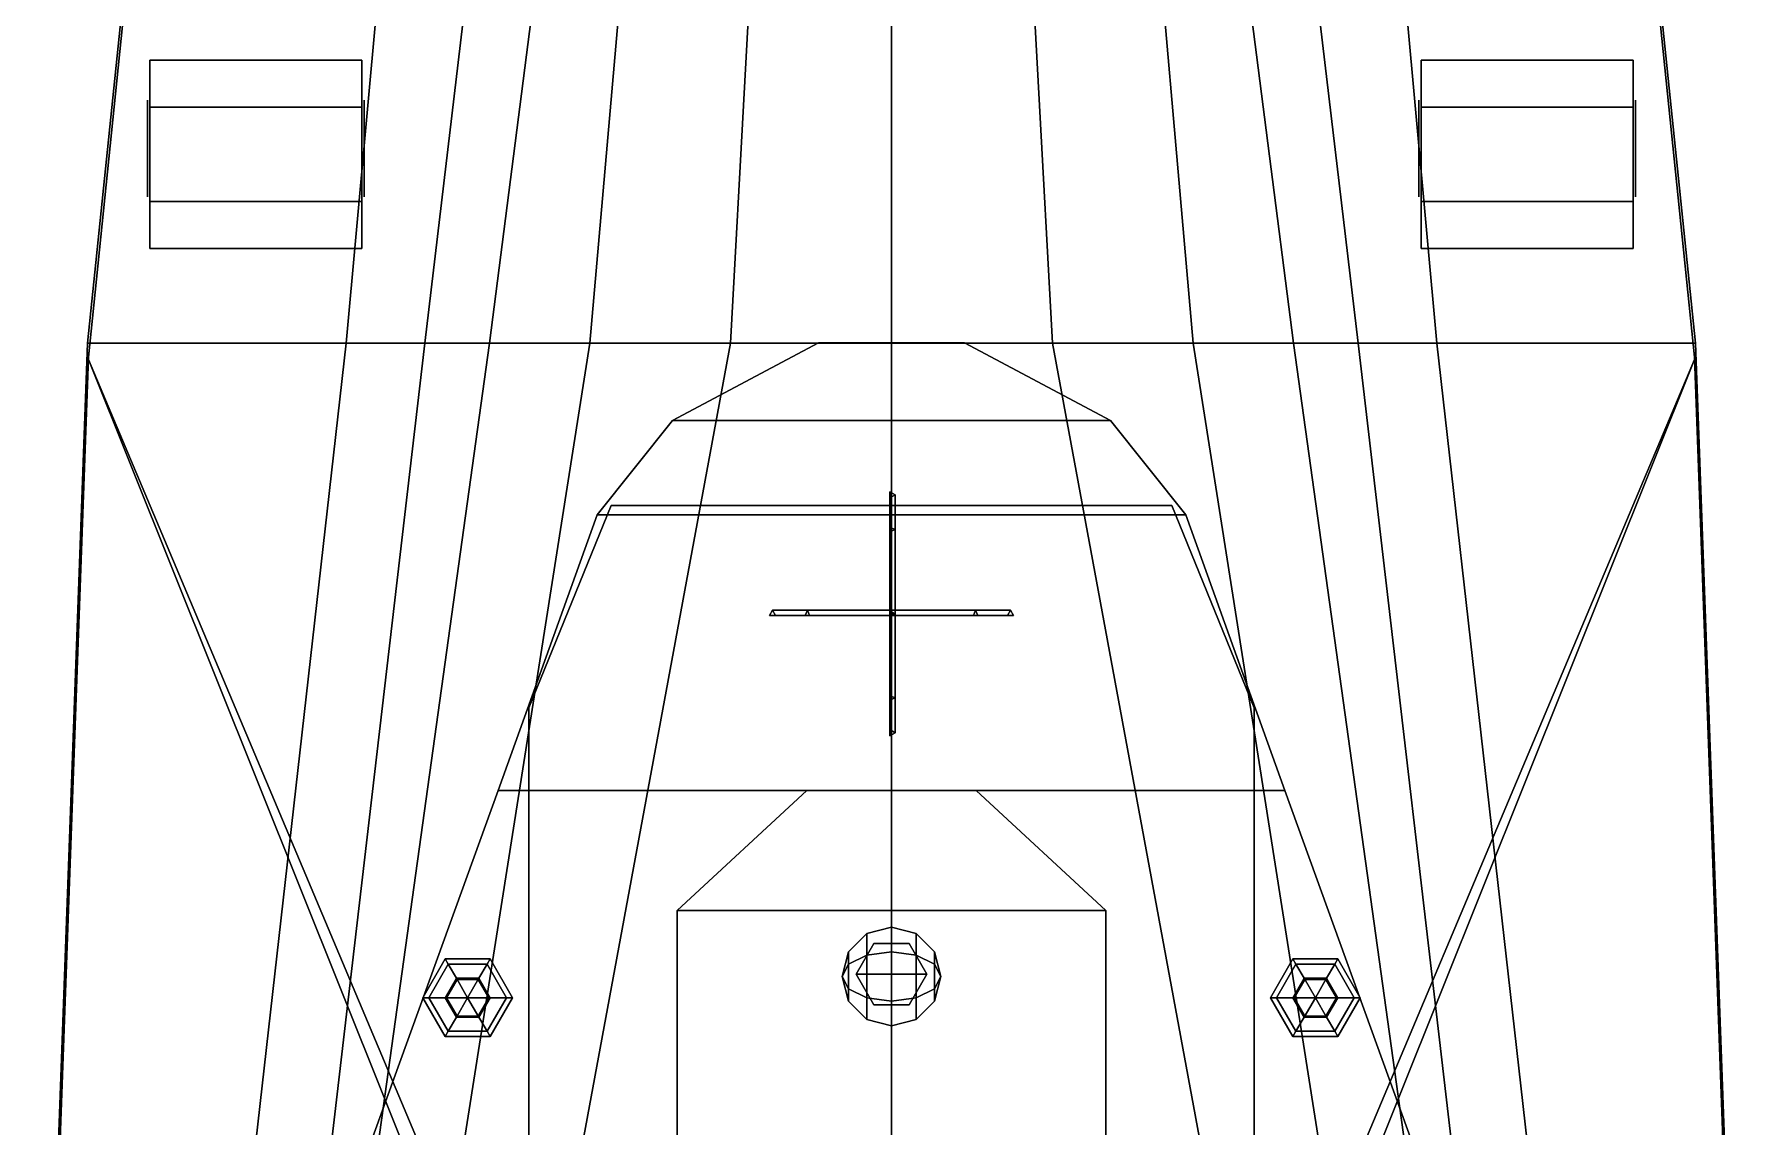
# Model space of a CAD drawing. Header units: millimetres. Extents: x -3.7 to 3.7, y -34 to 38.
# Drawn here: x -3.64 to 3.64, y 17.23 to 21.87 of the extents above; entities that cross this region are included whole.
import ezdxf

# ---------------------------------------------------------------- set-up
doc = ezdxf.new("R2010")
doc.units = ezdxf.units.MM
doc.layers.add('railings', color=3, linetype='Continuous')

msp = doc.modelspace()

# ---------------------------------------------------------------- linework, layer by layer
for points in [[(-2.7733, 26.7685, 4.19), (-1.7501, 26.7685, 0.9496), (-2.3155, 20.5585, -0.2022), (-3.4141, 20.5585, 4.04)], [(2.7733, 26.7685, 4.19), (-2.7733, 26.7685, 4.19), (-3.4141, 20.5585, 4.04), (3.4141, 20.5585, 4.04)], [(-1.7501, 26.7685, 0.9496), (-1.2439, 26.7685, -0.7951), (-1.9817, 20.5585, -1.0854), (-2.3155, 20.5585, -0.2022)], [(-1.2439, 26.7685, -0.7951), (-0.9101, 26.7685, -1.4629), (-1.707, 20.5585, -1.5054), (-1.9817, 20.5585, -1.0854)], [(-0.9101, 26.7685, -1.4629), (-0.7377, 26.7685, -1.7375), (-1.2816, 20.5585, -1.85), (-1.707, 20.5585, -1.5054)], [(-0.7377, 26.7685, -1.7375), (-0.3446, 26.7685, -2.136), (-0.6839, 20.5585, -2.1785), (-1.2816, 20.5585, -1.85)], [(-0.3446, 26.7685, -2.136), (0, 26.7685, -2.3245), (0, 20.5585, -2.367), (-0.6839, 20.5585, -2.1785)], [(0.6839, 20.5585, -2.1785), (0, 20.5585, -2.367), (0, 26.7685, -2.3245), (0.3446, 26.7685, -2.136)], [(1.2816, 20.5585, -1.85), (0.6839, 20.5585, -2.1785), (0.3446, 26.7685, -2.136), (0.7377, 26.7685, -1.7375)], [(1.707, 20.5585, -1.5054), (1.2816, 20.5585, -1.85), (0.7377, 26.7685, -1.7375), (0.9101, 26.7685, -1.4629)], [(1.9817, 20.5585, -1.0854), (1.707, 20.5585, -1.5054), (0.9101, 26.7685, -1.4629), (1.2439, 26.7685, -0.7951)], [(2.3155, 20.5585, -0.2022), (1.9817, 20.5585, -1.0854), (1.2439, 26.7685, -0.7951), (1.7501, 26.7685, 0.9496)], [(3.4141, 20.5585, 4.04), (2.3155, 20.5585, -0.2022), (1.7501, 26.7685, 0.9496), (2.7733, 26.7685, 4.19)], [(-2.25, 21.56, 5.0164), (-2.25, 21.76, 4.67), (-3.15, 21.76, 4.67), (-3.15, 21.56, 5.0164)], [(-2.25, 21.76, 4.67), (-2.25, 21.56, 4.3236), (-3.15, 21.56, 4.3236), (-3.15, 21.76, 4.67)], [(-3.15, 21.16, 5.0164), (-3.15, 21.56, 5.0164), (-3.15, 21.76, 4.67), (-3.15, 20.96, 4.67)], [(-3.15, 20.96, 4.67), (-3.15, 21.76, 4.67), (-3.15, 21.56, 4.3236), (-3.15, 21.16, 4.3236)], [(-2.25, 20.96, 4.67), (-2.25, 21.76, 4.67), (-2.25, 21.56, 5.0164), (-2.25, 21.16, 5.0164)], [(-2.25, 21.16, 4.3236), (-2.25, 21.56, 4.3236), (-2.25, 21.76, 4.67), (-2.25, 20.96, 4.67)], [(3.15, 21.56, 5.0164), (3.15, 21.76, 4.67), (2.25, 21.76, 4.67), (2.25, 21.56, 5.0164)], [(2.25, 21.16, 5.0164), (2.25, 21.56, 5.0164), (2.25, 21.76, 4.67), (2.25, 20.96, 4.67)], [(3.15, 21.76, 4.67), (3.15, 21.56, 4.3236), (2.25, 21.56, 4.3236), (2.25, 21.76, 4.67)], [(2.25, 20.96, 4.67), (2.25, 21.76, 4.67), (2.25, 21.56, 4.3236), (2.25, 21.16, 4.3236)], [(3.15, 20.96, 4.67), (3.15, 21.76, 4.67), (3.15, 21.56, 5.0164), (3.15, 21.16, 5.0164)], [(3.15, 21.16, 4.3236), (3.15, 21.56, 4.3236), (3.15, 21.76, 4.67), (3.15, 20.96, 4.67)], [(-3.16, 21.59, 4.05), (-3.16, 21.44, 4.78), (-3.16, 21.27, 4.78), (-3.16, 21.18, 4.05)], [(-2.25, 21.16, 5.0164), (-2.25, 21.56, 5.0164), (-3.15, 21.56, 5.0164), (-3.15, 21.16, 5.0164)], [(-2.25, 21.56, 4.3236), (-2.25, 21.16, 4.3236), (-3.15, 21.16, 4.3236), (-3.15, 21.56, 4.3236)], [(-2.24, 21.59, 4.05), (-2.24, 21.44, 4.78), (-2.24, 21.27, 4.78), (-2.24, 21.18, 4.05)], [(2.24, 21.59, 4.05), (2.24, 21.44, 4.78), (2.24, 21.27, 4.78), (2.24, 21.18, 4.05)], [(3.15, 21.56, 4.3236), (3.15, 21.16, 4.3236), (2.25, 21.16, 4.3236), (2.25, 21.56, 4.3236)], [(3.15, 21.16, 5.0164), (3.15, 21.56, 5.0164), (2.25, 21.56, 5.0164), (2.25, 21.16, 5.0164)], [(3.16, 21.59, 4.05), (3.16, 21.44, 4.78), (3.16, 21.27, 4.78), (3.16, 21.18, 4.05)], [(-2.25, 20.96, 4.67), (-2.25, 21.16, 5.0164), (-3.15, 21.16, 5.0164), (-3.15, 20.96, 4.67)], [(-2.25, 21.16, 4.3236), (-2.25, 20.96, 4.67), (-3.15, 20.96, 4.67), (-3.15, 21.16, 4.3236)], [(3.15, 20.96, 4.67), (3.15, 21.16, 5.0164), (2.25, 21.16, 5.0164), (2.25, 20.96, 4.67)], [(3.15, 21.16, 4.3236), (3.15, 20.96, 4.67), (2.25, 20.96, 4.67), (2.25, 21.16, 4.3236)], [(-3.4141, 20.5585, 4.04), (-2.3155, 20.5585, -0.2022), (-3.021, 14.3285, -0.2532), (-3.6403, 14.3285, 3.87)], [(3.4141, 20.5585, 4.04), (-3.4141, 20.5585, 4.04), (-3.6403, 14.3285, 3.87), (3.6403, 14.3285, 3.87)], [(-2.3155, 20.5585, -0.2022), (-1.9817, 20.5585, -1.0854), (-2.7087, 14.3285, -1.2441), (-3.021, 14.3285, -0.2532)], [(-1.9817, 20.5585, -1.0854), (-1.707, 20.5585, -1.5054), (-2.574, 14.3285, -1.481), (-2.7087, 14.3285, -1.2441)], [(-1.707, 20.5585, -1.5054), (-1.2816, 20.5585, -1.85), (-2.2617, 14.3285, -1.7718), (-2.574, 14.3285, -1.481)], [(-1.2816, 20.5585, -1.85), (-0.6839, 20.5585, -2.1785), (-1.8363, 14.3285, -1.9603), (-2.2617, 14.3285, -1.7718)], [(-0.6839, 20.5585, -2.1785), (0, 20.5585, -2.367), (0, 14.3285, -2.418), (-1.8363, 14.3285, -1.9603)], [(-0.93, 20.23, 8.15), (-0.31, 20.56, 8.06), (-0.31, 20.56, 6.02), (-0.93, 20.23, 6.02)], [(0.31, 20.56, 8.06), (-0.31, 20.56, 8.06), (-0.93, 20.23, 8.15), (0.93, 20.23, 8.15)], [(-0.93, 20.23, 6.02), (-0.31, 20.56, 6.02), (0.31, 20.56, 6.02), (0.93, 20.23, 6.02)], [(0.31, 20.56, 6.02), (-0.31, 20.56, 6.02), (-0.31, 20.56, 8.06), (0.31, 20.56, 8.06)], [(1.8363, 14.3285, -1.9603), (0, 14.3285, -2.418), (0, 20.5585, -2.367), (0.6839, 20.5585, -2.1785)], [(0.93, 20.23, 6.02), (0.31, 20.56, 6.02), (0.31, 20.56, 8.06), (0.93, 20.23, 8.15)], [(2.2617, 14.3285, -1.7718), (1.8363, 14.3285, -1.9603), (0.6839, 20.5585, -2.1785), (1.2816, 20.5585, -1.85)], [(2.574, 14.3285, -1.481), (2.2617, 14.3285, -1.7718), (1.2816, 20.5585, -1.85), (1.707, 20.5585, -1.5054)], [(2.7087, 14.3285, -1.2441), (2.574, 14.3285, -1.481), (1.707, 20.5585, -1.5054), (1.9817, 20.5585, -1.0854)], [(3.021, 14.3285, -0.2532), (2.7087, 14.3285, -1.2441), (1.9817, 20.5585, -1.0854), (2.3155, 20.5585, -0.2022)], [(3.6403, 14.3285, 3.87), (3.021, 14.3285, -0.2532), (2.3155, 20.5585, -0.2022), (3.4141, 20.5585, 4.04)], [(-3.41, 20.49, 4.09), (0, 11.98, 17.56), (0, 11.98, 17.59), (-3.41, 20.49, 4.13)], [(-3.41, 20.49, 4.13), (0, 11.98, 17.59), (0, 11.98, 17.56), (-3.41, 20.49, 4.09)], [(-3.41, 20.49, 4.13), (0, 12.4, 10.32), (0, 12.4, 10.29), (-3.41, 20.49, 4.09)], [(-3.41, 20.49, 4.09), (0, 12.4, 10.29), (0, 12.4, 10.32), (-3.41, 20.49, 4.13)], [(3.41, 20.49, 4.13), (0, 11.98, 17.59), (0, 11.98, 17.56), (3.41, 20.49, 4.09)], [(3.41, 20.49, 4.09), (0, 11.98, 17.56), (0, 11.98, 17.59), (3.41, 20.49, 4.13)], [(3.41, 20.49, 4.13), (0, 12.4, 10.32), (0, 12.4, 10.29), (3.41, 20.49, 4.09)], [(3.41, 20.49, 4.09), (0, 12.4, 10.29), (0, 12.4, 10.32), (3.41, 20.49, 4.13)], [(-1.25, 19.83, 8.15), (-0.93, 20.23, 8.15), (-0.93, 20.23, 6.02), (-1.25, 19.83, 6.02)], [(0.93, 20.23, 8.15), (-0.93, 20.23, 8.15), (-1.25, 19.83, 8.15), (1.25, 19.83, 8.15)], [(-1.25, 19.83, 6.02), (-0.93, 20.23, 6.02), (0.93, 20.23, 6.02), (1.25, 19.83, 6.02)], [(1.25, 19.83, 6.02), (0.93, 20.23, 6.02), (0.93, 20.23, 8.15), (1.25, 19.83, 8.15)], [(-0.0075, 19.902, 9.16), (-0.0075, 19.928, 9.16), (-0.0075, 19.7763, 8.7937), (-0.0075, 19.7579, 8.8121)], [(-0.0075, 19.928, 9.16), (0.015, 19.915, 9.16), (0.015, 19.7671, 8.8029), (-0.0075, 19.7763, 8.7937)], [(-0.0075, 19.7579, 9.5079), (-0.0075, 19.7763, 9.5263), (-0.0075, 19.928, 9.16), (-0.0075, 19.902, 9.16)], [(-0.0075, 19.7763, 9.5263), (0.015, 19.7671, 9.5171), (0.015, 19.915, 9.16), (-0.0075, 19.928, 9.16)], [(0.015, 19.915, 9.16), (-0.0075, 19.902, 9.16), (-0.0075, 19.7579, 8.8121), (0.015, 19.7671, 8.8029)], [(0.015, 19.7671, 9.5171), (-0.0075, 19.7579, 9.5079), (-0.0075, 19.902, 9.16), (0.015, 19.915, 9.16)], [(-1.67, 18.66, 8.15), (-1.25, 19.83, 8.15), (-1.25, 19.83, 6.02), (-1.67, 18.66, 6.02)], [(1.25, 19.83, 8.15), (-1.25, 19.83, 8.15), (-1.67, 18.66, 8.15), (1.67, 18.66, 8.15)], [(-1.67, 18.66, 6.02), (-1.25, 19.83, 6.02), (1.25, 19.83, 6.02), (1.67, 18.66, 6.02)], [(-1.54, 19.01, 6.02), (-1.19, 19.87, 6.02), (-1.19, 19.87, 3.87), (-1.54, 19.01, 3.87)], [(-1.19, 19.87, 6.02), (1.19, 19.87, 6.02), (1.19, 19.87, 3.87), (-1.19, 19.87, 3.87)], [(1.19, 19.87, 6.02), (1.54, 19.01, 6.02), (1.54, 19.01, 3.87), (1.19, 19.87, 3.87)], [(1.67, 18.66, 6.02), (1.25, 19.83, 6.02), (1.25, 19.83, 8.15), (1.67, 18.66, 8.15)], [(-0.0075, 19.7579, 8.8121), (-0.0075, 19.7763, 8.7937), (-0.0075, 19.41, 8.642), (-0.0075, 19.41, 8.668)], [(-0.0075, 19.7763, 8.7937), (0.015, 19.7671, 8.8029), (0.015, 19.41, 8.655), (-0.0075, 19.41, 8.642)], [(-0.0075, 19.41, 9.652), (-0.0075, 19.41, 9.678), (-0.0075, 19.7763, 9.5263), (-0.0075, 19.7579, 9.5079)], [(-0.0075, 19.41, 9.678), (0.015, 19.41, 9.665), (0.015, 19.7671, 9.5171), (-0.0075, 19.7763, 9.5263)], [(0.015, 19.7671, 8.8029), (-0.0075, 19.7579, 8.8121), (-0.0075, 19.41, 8.668), (0.015, 19.41, 8.655)], [(0.015, 19.41, 9.665), (-0.0075, 19.41, 9.652), (-0.0075, 19.7579, 9.5079), (0.015, 19.7671, 9.5171)], [(-0.518, 19.4025, 9.16), (-0.505, 19.425, 9.16), (-0.3571, 19.425, 8.8029), (-0.3663, 19.4025, 8.7937)], [(-0.3663, 19.4025, 9.5263), (-0.3571, 19.425, 9.5171), (-0.505, 19.425, 9.16), (-0.518, 19.4025, 9.16)], [(-0.492, 19.4025, 9.16), (-0.518, 19.4025, 9.16), (-0.3663, 19.4025, 8.7937), (-0.3479, 19.4025, 8.8121)], [(-0.3479, 19.4025, 9.5079), (-0.3663, 19.4025, 9.5263), (-0.518, 19.4025, 9.16), (-0.492, 19.4025, 9.16)], [(-0.505, 19.425, 9.16), (-0.492, 19.4025, 9.16), (-0.3479, 19.4025, 8.8121), (-0.3571, 19.425, 8.8029)], [(-0.3571, 19.425, 9.5171), (-0.3479, 19.4025, 9.5079), (-0.492, 19.4025, 9.16), (-0.505, 19.425, 9.16)], [(-0.3663, 19.4025, 8.7937), (-0.3571, 19.425, 8.8029), (0, 19.425, 8.655), (0, 19.4025, 8.642)], [(0, 19.4025, 9.678), (0, 19.425, 9.665), (-0.3571, 19.425, 9.5171), (-0.3663, 19.4025, 9.5263)], [(-0.3479, 19.4025, 8.8121), (-0.3663, 19.4025, 8.7937), (0, 19.4025, 8.642), (0, 19.4025, 8.668)], [(0, 19.4025, 9.652), (0, 19.4025, 9.678), (-0.3663, 19.4025, 9.5263), (-0.3479, 19.4025, 9.5079)], [(-0.3571, 19.425, 8.8029), (-0.3479, 19.4025, 8.8121), (0, 19.4025, 8.668), (0, 19.425, 8.655)], [(0, 19.425, 9.665), (0, 19.4025, 9.652), (-0.3479, 19.4025, 9.5079), (-0.3571, 19.425, 9.5171)], [(0.015, 19.41, 8.15), (-0.0075, 19.423, 8.15), (-0.0075, 19.423, 8.66), (0.015, 19.41, 8.66)], [(-0.0075, 19.423, 8.15), (-0.0075, 19.397, 8.15), (-0.0075, 19.397, 8.67), (-0.0075, 19.423, 8.66)], [(-0.0075, 19.397, 8.15), (0.015, 19.41, 8.15), (0.015, 19.41, 8.66), (-0.0075, 19.397, 8.67)], [(0.015, 19.41, 8.655), (-0.0075, 19.41, 8.668), (-0.0075, 19.0621, 8.8121), (0.015, 19.0529, 8.8029)], [(-0.0075, 19.41, 8.668), (-0.0075, 19.41, 8.642), (-0.0075, 19.0437, 8.7937), (-0.0075, 19.0621, 8.8121)], [(-0.0075, 19.41, 8.642), (0.015, 19.41, 8.655), (0.015, 19.0529, 8.8029), (-0.0075, 19.0437, 8.7937)], [(0.015, 19.0529, 9.5171), (-0.0075, 19.0621, 9.5079), (-0.0075, 19.41, 9.652), (0.015, 19.41, 9.665)], [(-0.0075, 19.0621, 9.5079), (-0.0075, 19.0437, 9.5263), (-0.0075, 19.41, 9.678), (-0.0075, 19.41, 9.652)], [(-0.0075, 19.0437, 9.5263), (0.015, 19.0529, 9.5171), (0.015, 19.41, 9.665), (-0.0075, 19.41, 9.678)], [(0, 19.425, 8.655), (0, 19.4025, 8.668), (0.3479, 19.4025, 8.8121), (0.3571, 19.425, 8.8029)], [(0, 19.4025, 8.642), (0, 19.425, 8.655), (0.3571, 19.425, 8.8029), (0.3663, 19.4025, 8.7937)], [(0.3571, 19.425, 9.5171), (0.3479, 19.4025, 9.5079), (0, 19.4025, 9.652), (0, 19.425, 9.665)], [(0.3663, 19.4025, 9.5263), (0.3571, 19.425, 9.5171), (0, 19.425, 9.665), (0, 19.4025, 9.678)], [(0, 19.4025, 8.668), (0, 19.4025, 8.642), (0.3663, 19.4025, 8.7937), (0.3479, 19.4025, 8.8121)], [(0.3479, 19.4025, 9.5079), (0.3663, 19.4025, 9.5263), (0, 19.4025, 9.678), (0, 19.4025, 9.652)], [(0.3571, 19.425, 8.8029), (0.3479, 19.4025, 8.8121), (0.492, 19.4025, 9.16), (0.505, 19.425, 9.16)], [(0.505, 19.425, 9.16), (0.492, 19.4025, 9.16), (0.3479, 19.4025, 9.5079), (0.3571, 19.425, 9.5171)], [(0.3479, 19.4025, 8.8121), (0.3663, 19.4025, 8.7937), (0.518, 19.4025, 9.16), (0.492, 19.4025, 9.16)], [(0.492, 19.4025, 9.16), (0.518, 19.4025, 9.16), (0.3663, 19.4025, 9.5263), (0.3479, 19.4025, 9.5079)], [(0.3663, 19.4025, 8.7937), (0.3571, 19.425, 8.8029), (0.505, 19.425, 9.16), (0.518, 19.4025, 9.16)], [(0.518, 19.4025, 9.16), (0.505, 19.425, 9.16), (0.3571, 19.425, 9.5171), (0.3663, 19.4025, 9.5263)], [(-1.54, 13.57, 3.87), (-1.54, 13.57, 6.02), (-1.54, 19.01, 6.02), (-1.54, 19.01, 3.87)], [(0.015, 19.0529, 8.8029), (-0.0075, 19.0621, 8.8121), (-0.0075, 18.918, 9.16), (0.015, 18.905, 9.16)], [(-0.0075, 19.0621, 8.8121), (-0.0075, 19.0437, 8.7937), (-0.0075, 18.892, 9.16), (-0.0075, 18.918, 9.16)], [(0.015, 18.905, 9.16), (-0.0075, 18.918, 9.16), (-0.0075, 19.0621, 9.5079), (0.015, 19.0529, 9.5171)], [(-0.0075, 18.918, 9.16), (-0.0075, 18.892, 9.16), (-0.0075, 19.0437, 9.5263), (-0.0075, 19.0621, 9.5079)], [(-0.0075, 19.0437, 8.7937), (0.015, 19.0529, 8.8029), (0.015, 18.905, 9.16), (-0.0075, 18.892, 9.16)], [(-0.0075, 18.892, 9.16), (0.015, 18.905, 9.16), (0.015, 19.0529, 9.5171), (-0.0075, 19.0437, 9.5263)], [(1.54, 19.01, 3.87), (1.54, 19.01, 6.02), (1.54, 13.57, 6.02), (1.54, 13.57, 3.87)], [(-2.97, 15.07, 7.27), (-1.67, 18.66, 7.27), (-1.67, 18.66, 6.02), (-2.97, 15.07, 6.02)], [(1.67, 18.66, 6.13), (-1.67, 18.66, 6.13), (-2.97, 15.07, 6.13), (2.97, 15.07, 6.13)], [(-2.97, 15.07, 6.02), (-1.67, 18.66, 6.02), (1.67, 18.66, 6.02), (2.97, 15.07, 6.02)], [(-2.97, 15.07, 6.02), (-1.67, 18.66, 6.02), (-1.67, 18.66, 7.27), (-2.97, 15.07, 7.27)], [(1.67, 18.66, 8.15), (-1.67, 18.66, 8.15), (-1.67, 18.66, 6.02), (1.67, 18.66, 6.02)], [(0.36, 18.66, 6.8), (-0.36, 18.66, 6.8), (-0.91, 18.15, 6.8), (0.91, 18.15, 6.8)], [(-0.91, 18.15, 6.8), (-0.36, 18.66, 6.8), (-0.36, 18.66, 6.13), (-0.91, 18.15, 6.13)], [(0.36, 18.66, 6.13), (-0.36, 18.66, 6.13), (-0.36, 18.66, 6.8), (0.36, 18.66, 6.8)], [(0.91, 18.15, 6.13), (0.36, 18.66, 6.13), (0.36, 18.66, 6.8), (0.91, 18.15, 6.8)], [(2.97, 15.07, 6.02), (1.67, 18.66, 6.02), (1.67, 18.66, 7.27), (2.97, 15.07, 7.27)], [(2.97, 15.07, 7.27), (1.67, 18.66, 7.27), (1.67, 18.66, 6.02), (2.97, 15.07, 6.02)], [(-0.91, 15.98, 6.8), (-0.91, 18.15, 6.8), (-0.91, 18.15, 6.13), (-0.91, 15.98, 6.13)], [(0.91, 18.15, 6.8), (-0.91, 18.15, 6.8), (-0.91, 15.98, 6.8), (0.91, 15.98, 6.8)], [(0.91, 15.98, 6.13), (0.91, 18.15, 6.13), (0.91, 18.15, 6.8), (0.91, 15.98, 6.8)], [(0, 17.975, 8.0981), (-0.105, 17.9609, 8.1225), (-0.105, 18.0519, 8.28), (0, 18.08, 8.28)], [(0, 18.08, 8.28), (-0.105, 18.0519, 8.28), (-0.105, 17.9609, 8.4375), (0, 17.975, 8.4619)], [(0.105, 17.9609, 8.1225), (0, 17.975, 8.0981), (0, 18.08, 8.28), (0.105, 18.0519, 8.28)], [(0.105, 18.0519, 8.28), (0, 18.08, 8.28), (0, 17.975, 8.4619), (0.105, 17.9609, 8.4375)], [(-0.105, 17.9609, 8.1225), (-0.1819, 17.9225, 8.1891), (-0.1819, 17.975, 8.28), (-0.105, 18.0519, 8.28)], [(-0.105, 18.0519, 8.28), (-0.1819, 17.975, 8.28), (-0.1819, 17.9225, 8.3709), (-0.105, 17.9609, 8.4375)], [(-0.075, 18.0099, 6.8), (-0.15, 17.88, 6.8), (-0.15, 17.88, 8.1), (-0.075, 18.0099, 8.1)], [(0.075, 18.0099, 8.1), (-0.075, 18.0099, 8.1), (-0.15, 17.88, 8.1), (0.15, 17.88, 8.1)], [(0.075, 18.0099, 6.8), (-0.075, 18.0099, 6.8), (-0.075, 18.0099, 8.1), (0.075, 18.0099, 8.1)], [(0.15, 17.88, 6.8), (0.075, 18.0099, 6.8), (0.075, 18.0099, 8.1), (0.15, 17.88, 8.1)], [(0.1819, 17.9225, 8.1891), (0.105, 17.9609, 8.1225), (0.105, 18.0519, 8.28), (0.1819, 17.975, 8.28)], [(0.1819, 17.975, 8.28), (0.105, 18.0519, 8.28), (0.105, 17.9609, 8.4375), (0.1819, 17.9225, 8.3709)], [(-1.99, 17.78, 4.3), (-1.895, 17.9445, 4.3), (-1.705, 17.9445, 4.3), (-1.61, 17.78, 4.3)], [(-1.8823, 17.9225, 4.395), (-1.895, 17.9445, 4.3), (-1.99, 17.78, 4.3), (-1.9645, 17.78, 4.395)], [(-1.8475, 17.8623, 4.4645), (-1.8823, 17.9225, 4.395), (-1.9645, 17.78, 4.395), (-1.895, 17.78, 4.4645)], [(-1.7177, 17.9225, 4.395), (-1.705, 17.9445, 4.3), (-1.895, 17.9445, 4.3), (-1.8823, 17.9225, 4.395)], [(-1.7525, 17.8623, 4.4645), (-1.7177, 17.9225, 4.395), (-1.8823, 17.9225, 4.395), (-1.8475, 17.8623, 4.4645)], [(-1.705, 17.78, 4.4645), (-1.6355, 17.78, 4.395), (-1.7177, 17.9225, 4.395), (-1.7525, 17.8623, 4.4645)], [(-1.6355, 17.78, 4.395), (-1.61, 17.78, 4.3), (-1.705, 17.9445, 4.3), (-1.7177, 17.9225, 4.395)], [(-0.1819, 17.9225, 8.1891), (-0.21, 17.87, 8.28), (-0.21, 17.87, 8.28), (-0.1819, 17.975, 8.28)], [(-0.1819, 17.975, 8.28), (-0.21, 17.87, 8.28), (-0.21, 17.87, 8.28), (-0.1819, 17.9225, 8.3709)], [(-0.1819, 17.8175, 8.1891), (-0.21, 17.87, 8.28), (-0.21, 17.87, 8.28), (-0.1819, 17.9225, 8.1891)], [(-0.1819, 17.9225, 8.3709), (-0.21, 17.87, 8.28), (-0.21, 17.87, 8.28), (-0.1819, 17.8175, 8.3709)], [(-0.105, 17.7791, 8.1225), (-0.1819, 17.8175, 8.1891), (-0.1819, 17.9225, 8.1891), (-0.105, 17.9609, 8.1225)], [(-0.105, 17.9609, 8.4375), (-0.1819, 17.9225, 8.3709), (-0.1819, 17.8175, 8.3709), (-0.105, 17.7791, 8.4375)], [(0, 17.765, 8.0981), (-0.105, 17.7791, 8.1225), (-0.105, 17.9609, 8.1225), (0, 17.975, 8.0981)], [(0, 17.975, 8.4619), (-0.105, 17.9609, 8.4375), (-0.105, 17.7791, 8.4375), (0, 17.765, 8.4619)], [(0.105, 17.7791, 8.1225), (0, 17.765, 8.0981), (0, 17.975, 8.0981), (0.105, 17.9609, 8.1225)], [(0.105, 17.9609, 8.4375), (0, 17.975, 8.4619), (0, 17.765, 8.4619), (0.105, 17.7791, 8.4375)], [(0.1819, 17.8175, 8.1891), (0.105, 17.7791, 8.1225), (0.105, 17.9609, 8.1225), (0.1819, 17.9225, 8.1891)], [(0.1819, 17.9225, 8.3709), (0.105, 17.9609, 8.4375), (0.105, 17.7791, 8.4375), (0.1819, 17.8175, 8.3709)], [(0.21, 17.87, 8.28), (0.1819, 17.9225, 8.1891), (0.1819, 17.975, 8.28), (0.21, 17.87, 8.28)], [(0.21, 17.87, 8.28), (0.1819, 17.975, 8.28), (0.1819, 17.9225, 8.3709), (0.21, 17.87, 8.28)], [(0.21, 17.87, 8.28), (0.1819, 17.8175, 8.1891), (0.1819, 17.9225, 8.1891), (0.21, 17.87, 8.28)], [(0.21, 17.87, 8.28), (0.1819, 17.9225, 8.3709), (0.1819, 17.8175, 8.3709), (0.21, 17.87, 8.28)], [(1.61, 17.78, 4.3), (1.705, 17.9445, 4.3), (1.895, 17.9445, 4.3), (1.99, 17.78, 4.3)], [(1.7177, 17.9225, 4.395), (1.705, 17.9445, 4.3), (1.61, 17.78, 4.3), (1.6355, 17.78, 4.395)], [(1.7525, 17.8623, 4.4645), (1.7177, 17.9225, 4.395), (1.6355, 17.78, 4.395), (1.705, 17.78, 4.4645)], [(1.8823, 17.9225, 4.395), (1.895, 17.9445, 4.3), (1.705, 17.9445, 4.3), (1.7177, 17.9225, 4.395)], [(1.8475, 17.8623, 4.4645), (1.8823, 17.9225, 4.395), (1.7177, 17.9225, 4.395), (1.7525, 17.8623, 4.4645)], [(1.895, 17.78, 4.4645), (1.9645, 17.78, 4.395), (1.8823, 17.9225, 4.395), (1.8475, 17.8623, 4.4645)], [(1.9645, 17.78, 4.395), (1.99, 17.78, 4.3), (1.895, 17.9445, 4.3), (1.8823, 17.9225, 4.395)], [(-1.8, 17.78, 4.49), (-1.8475, 17.8623, 4.4645), (-1.895, 17.78, 4.4645), (-1.8, 17.78, 4.49)], [(-1.845, 17.8579, 3.96), (-1.89, 17.78, 3.96), (-1.89, 17.78, 4.3), (-1.845, 17.8579, 4.3)], [(-1.8, 17.78, 4.49), (-1.7525, 17.8623, 4.4645), (-1.8475, 17.8623, 4.4645), (-1.8, 17.78, 4.49)], [(-1.755, 17.8579, 3.96), (-1.845, 17.8579, 3.96), (-1.845, 17.8579, 4.3), (-1.755, 17.8579, 4.3)], [(-1.8, 17.78, 4.49), (-1.705, 17.78, 4.4645), (-1.7525, 17.8623, 4.4645), (-1.8, 17.78, 4.49)], [(-1.71, 17.78, 3.96), (-1.755, 17.8579, 3.96), (-1.755, 17.8579, 4.3), (-1.71, 17.78, 4.3)], [(-0.1819, 17.765, 8.28), (-0.21, 17.87, 8.28), (-0.21, 17.87, 8.28), (-0.1819, 17.8175, 8.1891)], [(-0.1819, 17.8175, 8.3709), (-0.21, 17.87, 8.28), (-0.21, 17.87, 8.28), (-0.1819, 17.765, 8.28)], [(-0.15, 17.88, 6.8), (-0.075, 17.7501, 6.8), (-0.075, 17.7501, 8.1), (-0.15, 17.88, 8.1)], [(0.15, 17.88, 8.1), (-0.15, 17.88, 8.1), (-0.075, 17.7501, 8.1), (0.075, 17.7501, 8.1)], [(0.075, 17.7501, 6.8), (0.15, 17.88, 6.8), (0.15, 17.88, 8.1), (0.075, 17.7501, 8.1)], [(0.21, 17.87, 8.28), (0.1819, 17.765, 8.28), (0.1819, 17.8175, 8.1891), (0.21, 17.87, 8.28)], [(0.21, 17.87, 8.28), (0.1819, 17.8175, 8.3709), (0.1819, 17.765, 8.28), (0.21, 17.87, 8.28)], [(1.8, 17.78, 4.49), (1.7525, 17.8623, 4.4645), (1.705, 17.78, 4.4645), (1.8, 17.78, 4.49)], [(1.755, 17.8579, 3.96), (1.71, 17.78, 3.96), (1.71, 17.78, 4.3), (1.755, 17.8579, 4.3)], [(1.8, 17.78, 4.49), (1.8475, 17.8623, 4.4645), (1.7525, 17.8623, 4.4645), (1.8, 17.78, 4.49)], [(1.845, 17.8579, 3.96), (1.755, 17.8579, 3.96), (1.755, 17.8579, 4.3), (1.845, 17.8579, 4.3)], [(1.8, 17.78, 4.49), (1.895, 17.78, 4.4645), (1.8475, 17.8623, 4.4645), (1.8, 17.78, 4.49)], [(1.89, 17.78, 3.96), (1.845, 17.8579, 3.96), (1.845, 17.8579, 4.3), (1.89, 17.78, 4.3)], [(-1.895, 17.6155, 4.3), (-1.99, 17.78, 4.3), (-1.61, 17.78, 4.3), (-1.705, 17.6155, 4.3)], [(-1.9645, 17.78, 4.395), (-1.99, 17.78, 4.3), (-1.895, 17.6155, 4.3), (-1.8823, 17.6375, 4.395)], [(-1.895, 17.78, 4.4645), (-1.9645, 17.78, 4.395), (-1.8823, 17.6375, 4.395), (-1.8475, 17.6977, 4.4645)], [(-1.8, 17.78, 4.49), (-1.895, 17.78, 4.4645), (-1.8475, 17.6977, 4.4645), (-1.8, 17.78, 4.49)], [(-1.89, 17.78, 3.96), (-1.845, 17.7021, 3.95), (-1.845, 17.7021, 4.3), (-1.89, 17.78, 4.3)], [(-1.8, 17.78, 4.49), (-1.8475, 17.6977, 4.4645), (-1.7525, 17.6977, 4.4645), (-1.8, 17.78, 4.49)], [(-1.8, 17.78, 4.49), (-1.7525, 17.6977, 4.4645), (-1.705, 17.78, 4.4645), (-1.8, 17.78, 4.49)], [(-1.755, 17.7021, 3.95), (-1.71, 17.78, 3.96), (-1.71, 17.78, 4.3), (-1.755, 17.7021, 4.3)], [(-1.7525, 17.6977, 4.4645), (-1.7177, 17.6375, 4.395), (-1.6355, 17.78, 4.395), (-1.705, 17.78, 4.4645)], [(-1.7177, 17.6375, 4.395), (-1.705, 17.6155, 4.3), (-1.61, 17.78, 4.3), (-1.6355, 17.78, 4.395)], [(-0.105, 17.6881, 8.28), (-0.1819, 17.765, 8.28), (-0.1819, 17.8175, 8.1891), (-0.105, 17.7791, 8.1225)], [(-0.105, 17.7791, 8.4375), (-0.1819, 17.8175, 8.3709), (-0.1819, 17.765, 8.28), (-0.105, 17.6881, 8.28)], [(0, 17.66, 8.28), (-0.105, 17.6881, 8.28), (-0.105, 17.7791, 8.1225), (0, 17.765, 8.0981)], [(0, 17.765, 8.4619), (-0.105, 17.7791, 8.4375), (-0.105, 17.6881, 8.28), (0, 17.66, 8.28)], [(0.105, 17.6881, 8.28), (0, 17.66, 8.28), (0, 17.765, 8.0981), (0.105, 17.7791, 8.1225)], [(0.105, 17.7791, 8.4375), (0, 17.765, 8.4619), (0, 17.66, 8.28), (0.105, 17.6881, 8.28)], [(0.1819, 17.765, 8.28), (0.105, 17.6881, 8.28), (0.105, 17.7791, 8.1225), (0.1819, 17.8175, 8.1891)], [(0.1819, 17.8175, 8.3709), (0.105, 17.7791, 8.4375), (0.105, 17.6881, 8.28), (0.1819, 17.765, 8.28)], [(1.705, 17.6155, 4.3), (1.61, 17.78, 4.3), (1.99, 17.78, 4.3), (1.895, 17.6155, 4.3)], [(1.6355, 17.78, 4.395), (1.61, 17.78, 4.3), (1.705, 17.6155, 4.3), (1.7177, 17.6375, 4.395)], [(1.705, 17.78, 4.4645), (1.6355, 17.78, 4.395), (1.7177, 17.6375, 4.395), (1.7525, 17.6977, 4.4645)], [(1.8, 17.78, 4.49), (1.705, 17.78, 4.4645), (1.7525, 17.6977, 4.4645), (1.8, 17.78, 4.49)], [(1.71, 17.78, 3.96), (1.755, 17.7021, 3.95), (1.755, 17.7021, 4.3), (1.71, 17.78, 4.3)], [(1.8, 17.78, 4.49), (1.7525, 17.6977, 4.4645), (1.8475, 17.6977, 4.4645), (1.8, 17.78, 4.49)], [(1.8, 17.78, 4.49), (1.8475, 17.6977, 4.4645), (1.895, 17.78, 4.4645), (1.8, 17.78, 4.49)], [(1.845, 17.7021, 3.95), (1.89, 17.78, 3.96), (1.89, 17.78, 4.3), (1.845, 17.7021, 4.3)], [(1.8475, 17.6977, 4.4645), (1.8823, 17.6375, 4.395), (1.9645, 17.78, 4.395), (1.895, 17.78, 4.4645)], [(1.8823, 17.6375, 4.395), (1.895, 17.6155, 4.3), (1.99, 17.78, 4.3), (1.9645, 17.78, 4.395)], [(-1.8475, 17.6977, 4.4645), (-1.8823, 17.6375, 4.395), (-1.7177, 17.6375, 4.395), (-1.7525, 17.6977, 4.4645)], [(-1.845, 17.7021, 3.95), (-1.755, 17.7021, 3.95), (-1.755, 17.7021, 4.3), (-1.845, 17.7021, 4.3)], [(-0.075, 17.7501, 6.8), (0.075, 17.7501, 6.8), (0.075, 17.7501, 8.1), (-0.075, 17.7501, 8.1)], [(1.7525, 17.6977, 4.4645), (1.7177, 17.6375, 4.395), (1.8823, 17.6375, 4.395), (1.8475, 17.6977, 4.4645)], [(1.755, 17.7021, 3.95), (1.845, 17.7021, 3.95), (1.845, 17.7021, 4.3), (1.755, 17.7021, 4.3)], [(-1.8823, 17.6375, 4.395), (-1.895, 17.6155, 4.3), (-1.705, 17.6155, 4.3), (-1.7177, 17.6375, 4.395)], [(1.7177, 17.6375, 4.395), (1.705, 17.6155, 4.3), (1.895, 17.6155, 4.3), (1.8823, 17.6375, 4.395)]]:
    msp.add_3dface(points)
at = {"layer": 'railings'}
for points in [[(-2.8, 26.45, 5.22), (-3.41, 20.5, 5.07), (-3.41, 20.5, 5.04), (-2.8, 26.45, 5.19)], [(-2.8, 26.45, 5.19), (-3.41, 20.5, 5.04), (-3.41, 20.5, 5.07), (-2.8, 26.45, 5.22)], [(-2.8, 26.45, 4.73), (-3.41, 20.5, 4.58), (-3.41, 20.5, 4.55), (-2.8, 26.45, 4.7)], [(-2.8, 26.45, 4.7), (-3.41, 20.5, 4.55), (-3.41, 20.5, 4.58), (-2.8, 26.45, 4.73)], [(2.8, 26.45, 4.7), (3.41, 20.5, 4.55), (3.41, 20.5, 4.58), (2.8, 26.45, 4.73)], [(2.8, 26.45, 4.73), (3.41, 20.5, 4.58), (3.41, 20.5, 4.55), (2.8, 26.45, 4.7)], [(2.8, 26.45, 5.22), (3.41, 20.5, 5.07), (3.41, 20.5, 5.04), (2.8, 26.45, 5.19)], [(2.8, 26.45, 5.19), (3.41, 20.5, 5.04), (3.41, 20.5, 5.07), (2.8, 26.45, 5.22)], [(-3.41, 20.5, 5.04), (-3.64, 14.17, 4.88), (-3.64, 14.17, 4.91), (-3.41, 20.5, 5.07)], [(-3.41, 20.5, 5.07), (-3.64, 14.17, 4.91), (-3.64, 14.17, 4.88), (-3.41, 20.5, 5.04)], [(-3.41, 20.5, 4.58), (-3.64, 14.17, 4.42), (-3.64, 14.17, 4.39), (-3.41, 20.5, 4.55)], [(-3.41, 20.5, 4.55), (-3.64, 14.17, 4.39), (-3.64, 14.17, 4.42), (-3.41, 20.5, 4.58)], [(-3.41, 20.49, 5.04), (-3.41, 20.49, 4.03), (-3.41, 20.52, 4.03), (-3.41, 20.52, 5.04)], [(-3.41, 20.52, 5.04), (-3.41, 20.52, 4.03), (-3.41, 20.49, 4.03), (-3.41, 20.49, 5.04)], [(3.41, 20.52, 5.04), (3.41, 20.52, 4.03), (3.41, 20.49, 4.03), (3.41, 20.49, 5.04)], [(3.41, 20.49, 5.04), (3.41, 20.49, 4.03), (3.41, 20.52, 4.03), (3.41, 20.52, 5.04)], [(3.41, 20.5, 5.07), (3.64, 14.17, 4.91), (3.64, 14.17, 4.88), (3.41, 20.5, 5.04)], [(3.41, 20.5, 5.04), (3.64, 14.17, 4.88), (3.64, 14.17, 4.91), (3.41, 20.5, 5.07)], [(3.41, 20.5, 4.55), (3.64, 14.17, 4.39), (3.64, 14.17, 4.42), (3.41, 20.5, 4.58)], [(3.41, 20.5, 4.58), (3.64, 14.17, 4.42), (3.64, 14.17, 4.39), (3.41, 20.5, 4.55)], [(-3.48, 18.64, 5), (-3.48, 18.64, 3.98), (-3.48, 18.67, 3.98), (-3.48, 18.67, 5)], [(-3.48, 18.67, 5), (-3.48, 18.67, 3.98), (-3.48, 18.64, 3.98), (-3.48, 18.64, 5)], [(3.48, 18.67, 5), (3.48, 18.67, 3.98), (3.48, 18.64, 3.98), (3.48, 18.64, 5)], [(3.48, 18.64, 5), (3.48, 18.64, 3.98), (3.48, 18.67, 3.98), (3.48, 18.67, 5)], [(-3.52, 17.45, 4.97), (-3.52, 17.45, 3.95), (-3.52, 17.48, 3.95), (-3.52, 17.48, 4.97)], [(-3.52, 17.48, 4.97), (-3.52, 17.48, 3.95), (-3.52, 17.45, 3.95), (-3.52, 17.45, 4.97)], [(3.52, 17.45, 4.97), (3.52, 17.45, 3.95), (3.52, 17.48, 3.95), (3.52, 17.48, 4.97)], [(3.52, 17.48, 4.97), (3.52, 17.48, 3.95), (3.52, 17.45, 3.95), (3.52, 17.45, 4.97)]]:
    msp.add_3dface(points, dxfattribs=at)

doc.saveas('drawing.dxf')
